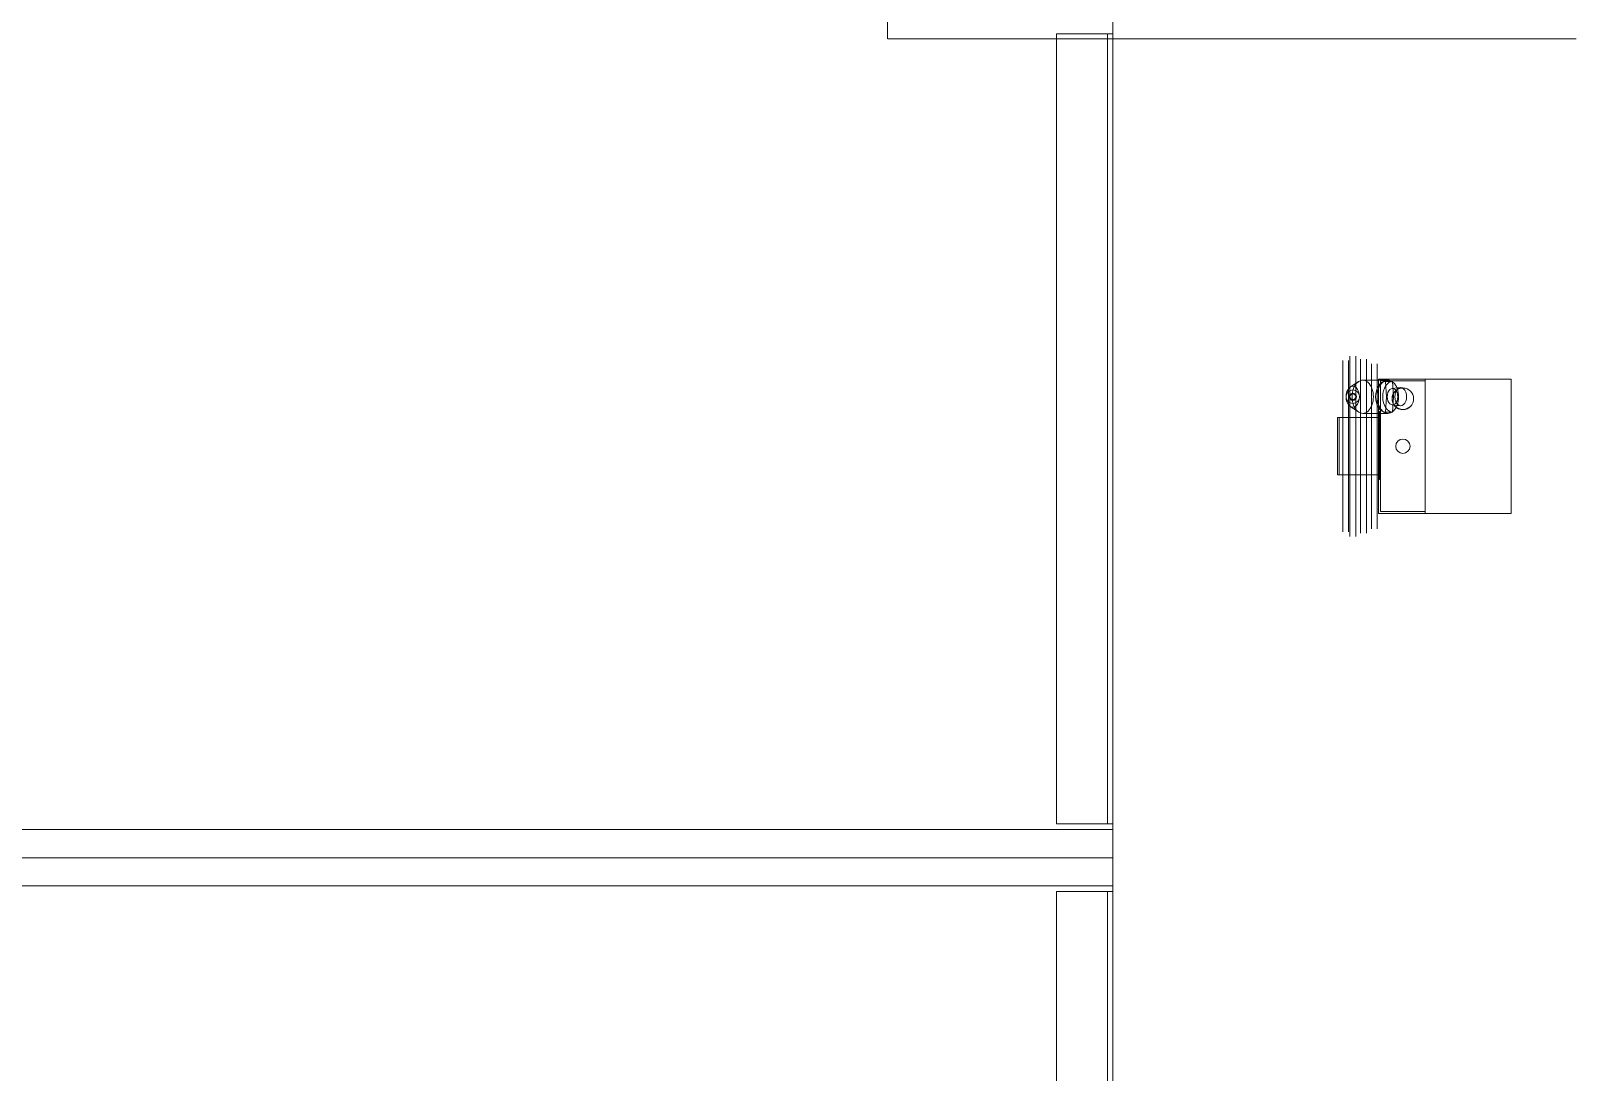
# Model space of a CAD drawing. Header units: millimetres. Extents: x -637480 to 299894, y -125373 to 39000.
# Drawn here: x 134654 to 137390, y 8790 to 10635 of the extents above; entities that cross this region are included whole.
import ezdxf

# ---------------------------------------------------------------- set-up
doc = ezdxf.new("R2010")
doc.units = ezdxf.units.MM
doc.linetypes.add('Xref building Toll$0$HIDDEN', pattern=[0.375, 0.25, -0.125])
for name, color, linetype, lineweight in [('AM_BOR', 4, 'Continuous', 25), ('Xref building Toll$0$C-PRKG', 70, 'Continuous', 9), ('Xref building Toll$0$E-ELEC-EQPM', 71, 'Continuous', 9), ('Xref building Toll$0$P-SANR-FIXT', 6, 'Continuous', 9)]:
    doc.layers.add(name, color=color, linetype=linetype, lineweight=lineweight)

# ---------------------------------------------------------------- blocks, each defined once
blk = doc.blocks.new('Xref building Toll$0$_SBAMHE4-3000X1520 Parking 90_1 - MHE4 1_52X3-1680944-MASTER GROUND FLOOR')
at = {"layer": 'Xref building Toll$0$C-PRKG'}
for p, q in [((9070, 3000), (9070, 0)), ((9070, 0), (9070, 3000)), ((9070, 3000), (9070, 0)), ((9070, 0), (9070, 3000)), ((9120, 0), (9120, 3000)), ((9120, 0), (9120, 3000)), ((9170, 0), (9170, 3000)), ((9170, 3000), (9170, 0)), ((9170, 0), (9170, 3000)), ((9170, 3000), (9170, 0)), ((9060, 100), (7660, 100)), ((9060, 100), (7660, 100)), ((9060, 100), (9060, 100)), ((9060, 95), (9060, 100)), ((9060, 0), (9060, 100)), ((9060, 95), (9060, 17.5)), ((10580, 100), (9180, 100)), ((9180, 100), (9180, 0)), ((9180, 100), (9180, 95)), ((9180, 100), (9180, 100)), ((10580, 100), (9180, 100)), ((9180, 17.5), (9180, 95)), ((10580, 100), (10580, 100)), ((10580, 95), (10580, 100)), ((10580, 0), (10580, 100)), ((10580, 95), (10580, 17.5)), ((7660, 9.5), (9060, 9.5)), ((9060, 9.5), (7660, 9.5)), ((7660, 0), (9060, 0)), ((7660, 0), (9060, 0)), ((9060, 17.5), (9060, 9.5)), ((9060, 9.5), (9060, 9.5)), ((9060, 9.5), (9060, 4.5)), ((9060, 4.5), (9060, 0)), ((9060, 0), (9060, 0)), ((9180, 9.5), (9180, 17.5)), ((9180, 9.5), (10580, 9.5)), ((10580, 9.5), (9180, 9.5)), ((9180, 4.5), (9180, 9.5)), ((9180, 9.5), (9180, 9.5)), ((9180, 0), (9180, 4.5)), ((9180, 0), (10580, 0)), ((9180, 0), (10580, 0)), ((10580, 17.5), (10580, 9.5)), ((10580, 9.5), (10580, 9.5)), ((10580, 9.5), (10580, 4.5)), ((10580, 4.5), (10580, 0)), ((10580, 0), (10580, 0)), ((7600, 0), (9120, 0)), ((9070, 0), (9170, 0)), ((9170, 0), (9070, 0)), ((9070, 0), (9070, 0)), ((9070, 0), (9170, 0)), ((9170, 0), (9070, 0)), ((9070, 0), (9070, 0)), ((9120, 0), (10640, 0)), ((9170, 0), (9170, 0)), ((9170, 0), (9170, 0)), ((9180, 0), (9180, 0))]:
    blk.add_line(p, q, dxfattribs=at)
blk = doc.blocks.new('Xref building Toll$0$CST_ Charging Station - Forklift - Standard-1609571-MASTER GROUND FLOOR')
at = {"layer": 'Xref building Toll$0$E-ELEC-EQPM'}
for p, q in [((-84, -45.5), (-84, -121.7)), ((-84, -48.6), (-84, -45.5)), ((-84, -45.5), (-84, -45.5)), ((-84, -45.5), (17.6, -45.5)), ((17.6, -45.5), (-84, -45.5)), ((-84, -121.7), (-84, -48.6)), ((-84, -48.6), (-84, -48.6)), ((17.6, -48.6), (-84, -48.6)), ((17.6, -48.6), (-84, -48.6)), ((17.6, -45.5), (17.6, -45.5)), ((17.6, -45.5), (17.6, -48.6)), ((17.6, -121.7), (17.6, -45.5)), ((17.6, -48.6), (17.6, -48.6)), ((17.6, -48.6), (17.6, -121.7)), ((37.3, -68.1), (27.5, -83)), ((81.5, -83), (71.6, -68.1)), ((25.1, -90.4), (25.1, -134.9)), ((83.8, -134.9), (83.8, -90.4)), ((-152.3, -118.5), (85.9, -118.5)), ((-152.3, -353.4), (-152.3, -118.5)), ((-152.3, -118.5), (85.9, -118.5)), ((85.9, -118.5), (-152.3, -118.5)), ((-152.3, -118.5), (-152.3, -118.5)), ((-152.3, -201), (-152.3, -118.5)), ((-152.3, -118.5), (-152.3, -201)), ((82.7, -121.7), (-149.1, -121.7)), ((-149.1, -121.7), (-149.1, -121.7)), ((-149.1, -121.7), (82.7, -121.7)), ((-149.1, -121.7), (-149.1, -201)), ((-149.1, -121.7), (-149.1, -201)), ((28.6, -120.1), (-92, -120.1)), ((-92, -120.1), (-92, -120.1)), ((-92, -120.1), (28.6, -120.1)), ((-92, -120.1), (-92, -121.7)), ((-92, -120.1), (-92, -121.7)), ((28.6, -121.7), (-92, -121.7)), ((-92, -121.7), (-92, -121.7)), ((-92, -121.7), (28.6, -121.7)), ((-84, -121.7), (-84, -121.7)), ((17.6, -121.7), (-84, -121.7)), ((17.6, -121.7), (-84, -121.7)), ((17.6, -121.7), (17.6, -121.7)), ((54.5, -132.4), (27.3, -130.6)), ((27.3, -130.6), (27.3, -143.3)), ((28.6, -120.1), (28.6, -120.1)), ((28.6, -121.7), (28.6, -120.1)), ((28.6, -120.1), (28.6, -121.7)), ((28.6, -121.7), (28.6, -121.7)), ((81.6, -130.6), (54.5, -132.4)), ((81.6, -143.3), (81.6, -130.6)), ((82.7, -121.7), (82.7, -121.7)), ((82.7, -201), (82.7, -121.7)), ((82.7, -121.7), (82.7, -201)), ((85.9, -118.5), (85.9, -353.4)), ((85.9, -118.5), (85.9, -118.5)), ((85.9, -118.5), (85.9, -201)), ((85.9, -118.5), (85.9, -201)), ((27.3, -143.3), (54.5, -145.1)), ((40, -142.4), (38.3, -156.9)), ((54.5, -145.1), (81.6, -143.3)), ((70.6, -156.9), (69, -142.4)), ((-152.3, -201), (-152.3, -201)), ((-152.3, -201), (85.9, -201)), ((85.9, -201), (-152.3, -201)), ((82.7, -201), (-149.1, -201)), ((-149.1, -201), (-149.1, -201)), ((-149.1, -201), (82.7, -201)), ((82.7, -201), (82.7, -201)), ((85.9, -201), (85.9, -201)), ((85.9, -353.4), (-152.3, -353.4))]:
    blk.add_line(p, q, dxfattribs=at)
at = {"layer": 'Xref building Toll$0$E-ELEC-EQPM', "flags": 128}
for points in [[(-192.9, -67.6), (-156.3, -67.6), (-63.2, -67.6), (-33.2, -67.6)], [(-33.2, -67.6), (-134.9, -67.6), (-190, -67.6), (-192.9, -67.6)], [(-192.9, -77.9), (-156.3, -77.9), (-63.2, -77.9), (-33.2, -77.9)], [(-33.2, -77.9), (-134.9, -77.9), (-190, -77.9), (-192.9, -77.9)], [(-185, -54.9), (-148.4, -54.9), (-56.4, -54.9), (-33.2, -54.9)], [(-33.2, -54.9), (-132, -54.9), (-183.2, -54.9), (-185, -54.9)], [(-185, -65.2), (-148.4, -65.2), (-56.4, -65.2), (-33.2, -65.2)], [(-33.2, -65.2), (-132, -65.2), (-183.2, -65.2), (-185, -65.2)], [(118.5, -54.9), (82, -54.9), (-10, -54.9), (-33.2, -54.9)], [(-33.2, -54.9), (65.6, -54.9), (116.8, -54.9), (118.5, -54.9)], [(118.5, -65.2), (82, -65.2), (-10, -65.2), (-33.2, -65.2)], [(-33.2, -65.2), (65.6, -65.2), (116.8, -65.2), (118.5, -65.2)], [(126.5, -67.6), (89.9, -67.6), (-3.2, -67.6), (-33.2, -67.6)], [(-33.2, -67.6), (68.5, -67.6), (123.6, -67.6), (126.5, -67.6)], [(126.5, -77.9), (89.9, -77.9), (-3.2, -77.9), (-33.2, -77.9)], [(-33.2, -77.9), (68.5, -77.9), (123.6, -77.9), (126.5, -77.9)], [(-187.3, -86.7), (-150.8, -86.7), (-58.5, -86.7), (-33.2, -86.7)], [(-33.2, -86.7), (-132.9, -86.7), (-185.3, -86.7), (-187.3, -86.7)], [(-187.3, -96.9), (-150.8, -96.9), (-58.5, -96.9), (-33.2, -96.9)], [(-33.2, -96.9), (-132.9, -96.9), (-185.3, -96.9), (-187.3, -96.9)], [(-179.4, -105.7), (-142.9, -105.7), (-51.7, -105.7), (-33.2, -105.7)], [(-33.2, -105.7), (-129.8, -105.7), (-178.2, -105.7), (-179.4, -105.7)], [(120.9, -86.7), (84.4, -86.7), (-8, -86.7), (-33.2, -86.7)], [(-33.2, -86.7), (66.5, -86.7), (118.8, -86.7), (120.9, -86.7)], [(120.9, -96.9), (84.4, -96.9), (-8, -96.9), (-33.2, -96.9)], [(-33.2, -96.9), (66.5, -96.9), (118.8, -96.9), (120.9, -96.9)], [(113, -105.7), (76.5, -105.7), (-14.7, -105.7), (-33.2, -105.7)], [(-33.2, -105.7), (63.4, -105.7), (111.8, -105.7), (113, -105.7)], [(-179.4, -116), (-142.9, -116), (-51.7, -116), (-33.2, -116)], [(-33.2, -116), (-129.8, -116), (-178.2, -116), (-179.4, -116)], [(113, -116), (76.5, -116), (-14.7, -116), (-33.2, -116)], [(-33.2, -116), (63.4, -116), (111.8, -116), (113, -116)]]:
    blk.add_lwpolyline(points, dxfattribs=at)
at = {"layer": 'Xref building Toll$0$E-ELEC-EQPM'}
for centre, radius, start, end in [((54.5, -72.8), 12, 90, 270), ((54.5, -72.8), 12, 90, 270), ((54.5, -72.8), 6.44, 90, 270), ((54.5, -72.8), 5.14, 90, 270), ((54.5, -72.8), 5.14, 90, 270), ((54.5, -72.8), 12, 270, 90), ((54.5, -72.8), 12, 270, 90), ((54.5, -72.8), 6.44, 270, 90), ((54.5, -72.8), 5.14, 270, 90), ((54.5, -72.8), 5.14, 270, 90), ((-33.2, -161.4), 12.7, 0, 180), ((-33.2, -161.4), 12.7, 0, 180), ((-33.2, -161.4), 12.7, 180, 360), ((-33.2, -161.4), 12.7, 180, 0), ((50.9, -161.4), 19.1, 0, 180), ((50.9, -161.4), 19, 0, 180), ((50.9, -161.4), 19.1, 180, 360), ((50.9, -161.4), 19, 180, 0)]:
    blk.add_arc(centre, radius, start, end, dxfattribs=at)
for centre, major_axis, start_param, end_param in [((54.5, -90.4), (-29.4, 0), 4.712389, 7.853982), ((54.5, -72.8), (-18.6, 0), 4.712389, 7.853982), ((54.5, -72.8), (-18.6, 0), 1.570796, 4.712389), ((54.5, -90.4), (-29.4, 0), 1.570796, 4.712389), ((54.5, -134.9), (-29.4, 0), 4.712389, 7.853982), ((54.5, -130.6), (-27.2, 0), 3.141593, 6.283185), ((54.5, -143.3), (-27.2, 0), 3.141593, 6.283185), ((54.5, -143.1), (-14.5, 0), 4.712389, 7.853982), ((54.5, -134.9), (-29.4, 0), 1.570796, 4.712389), ((54.5, -143.1), (-14.5, 0), 1.570796, 4.712389), ((54.5, -157.6), (-16.2, 0), 4.712389, 7.853982), ((54.5, -157.6), (-16.2, 0), 1.570796, 4.712389)]:
    blk.add_ellipse(centre, major_axis=major_axis, ratio=0.642788, start_param=start_param, end_param=end_param, dxfattribs=at)
blk = doc.blocks.new('Xref building Toll$0$ada_hand_sink_737 - 480 x 430mm-2215019-MASTER GROUND FLOOR')
at = {"layer": 'Xref building Toll$0$P-SANR-FIXT', "linetype": 'Xref building Toll$0$HIDDEN'}
for p, q in [((-88.7, 1269.2), (673.3, 1269.2)), ((-88.7, 50), (-88.7, 1269.2)), ((673.3, 1269.2), (673.3, 50))]:
    blk.add_line(p, q, dxfattribs=at)
at = {"layer": 'Xref building Toll$0$P-SANR-FIXT'}
for p, q in [((508.2, 480), (79, 480)), ((495.5, 467.3), (91.7, 467.3)), ((53.6, 454.6), (53.6, 50)), ((66.3, 441.9), (66.3, 75.4)), ((520.9, 75.4), (520.9, 441.9)), ((533.6, 50), (533.6, 454.6)), ((432, 403.8), (155.2, 403.8)), ((129.8, 378.4), (129.8, 177)), ((457.4, 177), (457.4, 378.4)), ((277.7, 87), (277.7, 219.6)), ((277.7, 219.6), (309.3, 219.6)), ((309.3, 219.6), (309.3, 87)), ((155.2, 151.6), (277.7, 151.6)), ((309.3, 151.6), (432, 151.6)), ((309.3, 87), (277.7, 87)), ((66.3, 75.4), (520.9, 75.4)), ((102.9, 50), (913.1, 50))]:
    blk.add_line(p, q, dxfattribs=at)
for centre, radius, start, end in [((79, 454.6), 25.4, 90, 180), ((91.7, 441.9), 25.4, 90, 180), ((495.5, 441.9), 25.4, 360, 90), ((508.2, 454.6), 25.4, 360, 90), ((155.2, 378.4), 25.4, 90, 180), ((432, 378.4), 25.4, 360, 90), ((155.2, 177), 25.4, 180, 270), ((432, 177), 25.4, 270, 0), ((214.2, 100.8), 19, 0, 180), ((372.8, 100.8), 19, 0, 180), ((214.2, 100.8), 19, 180, 0), ((372.8, 100.8), 19, 180, 0)]:
    blk.add_arc(centre, radius, start, end, dxfattribs=at)
blk = doc.blocks.new('Xref building Toll')
at = {"layer": 'Xref building Toll$0$C-PRKG', "rotation": 90.00000000000021}
blk.add_blockref('Xref building Toll$0$_SBAMHE4-3000X1520 Parking 90_1 - MHE4 1_52X3-1680944-MASTER GROUND FLOOR', (136570, 50), dxfattribs=at)
at = {"layer": 'Xref building Toll$0$E-ELEC-EQPM', "rotation": 89.99999999999868}
blk.add_blockref('Xref building Toll$0$CST_ Charging Station - Forklift - Standard-1609571-MASTER GROUND FLOOR', (136922.1, 9932.3), dxfattribs=at)
at = {"layer": 'Xref building Toll$0$P-SANR-FIXT', "rotation": 90}
blk.add_blockref('Xref building Toll$0$ada_hand_sink_737 - 480 x 430mm-2215019-MASTER GROUND FLOOR', (137440.3, 10709.7), dxfattribs=at)

msp = doc.modelspace()

# ---------------------------------------------------------------- block references
at = {"layer": 'AM_BOR'}
msp.add_blockref('Xref building Toll', (0, 0), dxfattribs=at)

doc.saveas('drawing.dxf')
